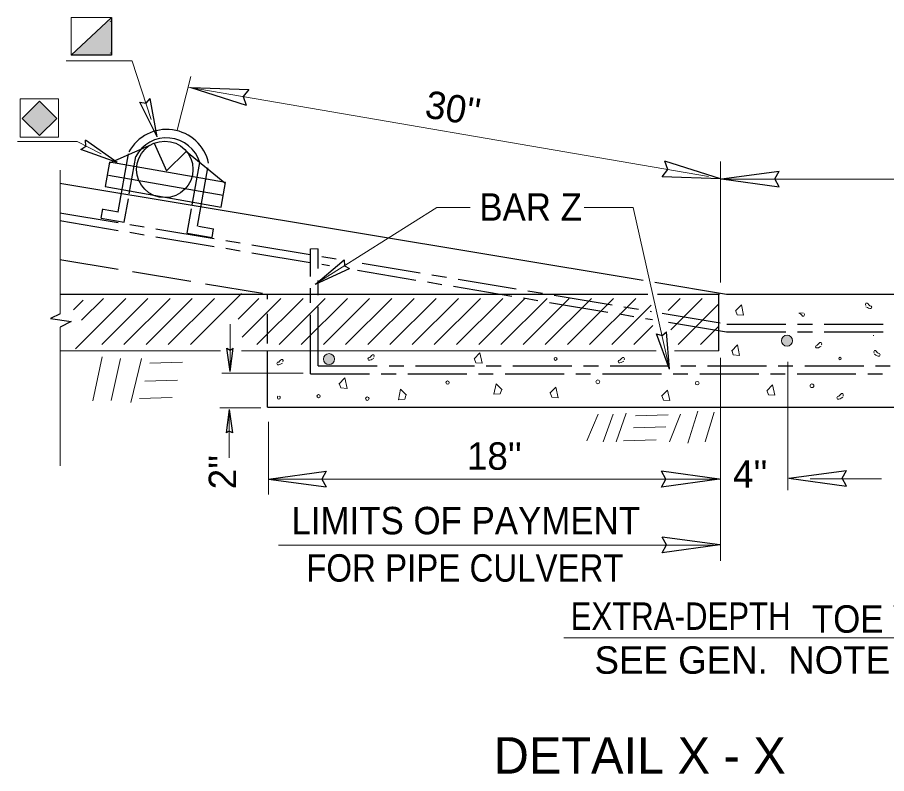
# Model space of a CAD drawing. Extents: x -48 to 552, y -178 to 186.
# Drawn here: x 370.33 to 410.12, y -114.21 to -79.6 of the extents above; entities that cross this region are included whole.
import ezdxf

# ---------------------------------------------------------------- set-up
doc = ezdxf.new("R2010")
doc.units = 0
doc.header["$LTSCALE"] = 0.45
for name, pattern in [('LONG_DASH_SHORT_DASH', [9.9, 6, -1.2, 1.5, -1.2]), ('LONG_DASHED', [7.5, 6, -1.5]), ('MEDIUM_DASHED', [4.5, 3, -1.5])]:
    doc.linetypes.add(name, pattern=pattern)
doc.layers.add('1', color=7, linetype='Continuous', lineweight=25)
doc.layers.add('14', color=7, linetype='Continuous', lineweight=35)

msp = doc.modelspace()

# ---------------------------------------------------------------- hatches: boundary and pattern name
at = {"layer": '1'}
for points in [[(372.7947, -81.3235), (374.637, -79.6021), (374.637, -81.3235)], [(372.1266, -84.2223), (371.337, -85.0117), (370.5478, -84.2223), (371.337, -83.4331)], [(405.8175, -94.3966, 1), (405.3102, -94.3966, 1)], [(384.8488, -95.2391, 1), (384.3415, -95.2391, 1)]]:
    msp.add_hatch(color=256, dxfattribs=at).paths.add_polyline_path(points)

# ---------------------------------------------------------------- linework, layer by layer
for p, q in [((374.6066, -79.8012), (374.5812, -79.776)), ((374.5878, -81.2338), (374.6066, -81.215)), ((378.2643, -82.8096), (380.9289, -82.8964)), ((378.2643, -82.8096), (380.8062, -83.6117)), ((376.7327, -85.0652), (375.9393, -83.4748)), ((376.7327, -85.0652), (376.3974, -83.32)), ((374.8999, -86.2375), (373.4462, -85.2154)), ((374.5578, -86.2531), (376.4612, -85.4218)), ((374.8999, -86.2375), (373.2243, -85.6452)), ((378.0635, -85.7425), (379.8231, -87.1671)), ((402.5128, -86.9827), (399.971, -86.1806)), ((402.5653, -86.9952), (405.2062, -86.6322)), ((374.4964, -86.8173), (379.7482, -87.7435)), ((402.5128, -86.9827), (399.8487, -86.8962)), ((402.5653, -86.9952), (405.2062, -87.3575)), ((372.2732, -87.1831), (398.971, -91.6333)), ((383.967, -91.8068), (385.2841, -90.7018)), ((383.967, -91.8068), (385.5333, -91.0981)), ((399.5116, -91.7233), (402.7982, -92.2712)), ((372.2732, -92.2712), (399.1877, -92.2712)), ((399.632, -92.2712), (402.4681, -92.2712)), ((402.4472, -94.856), (402.4472, -92.2712)), ((402.7982, -92.2712), (423.1216, -92.2712)), ((400.1882, -95.6972), (399.5856, -94.0872)), ((400.1882, -95.6972), (400.042, -93.9843)), ((380.0649, -95.8081), (379.9187, -94.7437)), ((380.0649, -95.8081), (380.2112, -94.7437)), ((381.772, -97.4398), (381.772, -94.8604)), ((381.772, -97.4398), (417.2208, -97.4398)), ((380.0264, -97.5483), (379.8802, -98.6127)), ((380.0264, -97.5483), (380.1727, -98.6127)), ((381.8282, -100.7281), (384.4685, -100.3656)), ((402.4547, -100.7313), (399.8145, -100.3687)), ((405.6477, -100.6939), (408.2887, -100.3312)), ((381.8282, -100.7281), (384.4685, -101.091)), ((402.4547, -100.7313), (399.8145, -101.0939)), ((405.6477, -100.6939), (408.2887, -101.0568)), ((402.4799, -103.7447), (399.8393, -103.3818)), ((402.4799, -103.7447), (399.8393, -104.1075))]:
    msp.add_line(p, q, dxfattribs=at)
at = {"layer": '1', "lineweight": 13}
for p, q in [((372.5568, -81.596), (375.5877, -81.596)), ((375.5877, -81.6046), (376.4553, -84.2802)), ((377.6418, -84.7687), (378.2666, -82.3025)), ((378.1432, -82.7904), (401.9649, -86.8877)), ((370.3256, -85.2814), (373.0577, -85.2814)), ((373.0577, -85.2814), (374.1562, -85.8483)), ((402.5245, -91.7377), (402.5245, -86.2013)), ((372.2881, -93.1706), (372.2881, -86.5872)), ((402.5245, -86.9975), (423.1487, -86.9975)), ((383.9664, -91.8062), (389.5341, -88.3039)), ((391.0556, -88.3039), (389.5341, -88.3039)), ((396.2724, -88.3039), (398.521, -88.3039)), ((398.521, -88.3039), (400.1874, -95.6977)), ((383.7453, -90.1937), (384.1006, -90.1937)), ((378.247, -94.575), (380.5885, -92.2339)), ((372.8974, -92.9881), (373.3431, -92.5425)), ((372.9803, -94.7654), (375.2868, -92.4592)), ((373.2682, -93.4625), (374.2718, -92.4592)), ((374.1866, -94.575), (376.3023, -92.4592)), ((375.2014, -94.575), (377.3174, -92.4592)), ((376.2166, -94.575), (378.3324, -92.4592)), ((377.2322, -94.575), (379.3478, -92.4592)), ((380.431, -93.4062), (381.3781, -92.4592)), ((380.6195, -94.2331), (382.3935, -92.4592)), ((381.2928, -94.575), (383.4087, -92.4592)), ((382.3081, -94.575), (384.4237, -92.4592)), ((383.3232, -94.575), (385.4393, -92.4592)), ((384.3385, -94.575), (386.4541, -92.4592)), ((385.3539, -94.575), (387.4702, -92.4592)), ((386.3689, -94.575), (388.4847, -92.4592)), ((387.3841, -94.575), (389.4998, -92.4592)), ((388.3995, -94.575), (390.5157, -92.4592)), ((389.4145, -94.575), (391.5303, -92.4592)), ((390.4298, -94.575), (392.5457, -92.4592)), ((391.4453, -94.575), (393.561, -92.4592)), ((392.4603, -94.575), (394.576, -92.4592)), ((393.4752, -94.575), (395.5914, -92.4592)), ((394.4907, -94.575), (396.6066, -92.4592)), ((395.5057, -94.575), (397.622, -92.4592)), ((396.5212, -94.575), (398.6368, -92.4592)), ((400.1145, -93.0121), (400.6674, -92.4592)), ((400.247, -93.8948), (401.6828, -92.4592)), ((400.5822, -94.575), (402.4435, -92.7135)), ((397.5368, -94.575), (399.3435, -92.7681)), ((372.2881, -100.1168), (372.2881, -93.7837)), ((380.0643, -95.8083), (380.0643, -93.6448)), ((398.5514, -94.575), (399.4199, -93.7067)), ((401.597, -94.575), (402.4435, -93.7285)), ((372.2732, -94.856), (379.6187, -94.856)), ((380.5941, -94.856), (399.5764, -94.856)), ((400.4097, -94.856), (402.4472, -94.856)), ((373.7785, -97.1546), (374.2007, -95.1406)), ((374.6232, -97.1298), (375.0456, -95.2152)), ((375.5177, -97.2172), (376.0147, -95.2152)), ((376.387, -95.4271), (377.8778, -95.3773)), ((402.5245, -104.4712), (402.5245, -95.1764)), ((405.6027, -101.241), (405.6027, -95.3596)), ((383.4158, -95.8892), (379.692, -95.8892)), ((376.1635, -96.2475), (377.6543, -96.1977)), ((375.9149, -97.0433), (377.4058, -96.9935)), ((381.4649, -97.466), (379.5927, -97.466)), ((380.0268, -99.7643), (380.0268, -97.5481)), ((396.4027, -98.9825), (396.912, -97.7643)), ((397.1481, -99.0322), (397.6078, -97.7643)), ((397.7445, -99.0322), (398.2041, -97.7146)), ((398.6262, -97.8387), (400.117, -97.7889)), ((400.1795, -99.0322), (400.6889, -97.7643)), ((401.0243, -99.0821), (401.4841, -97.6152)), ((401.8195, -99.0322), (402.2295, -97.665)), ((381.8278, -101.44), (381.8278, -98.1114)), ((398.5268, -98.3858), (400.0177, -98.336)), ((398.0795, -98.9825), (399.5703, -98.9327)), ((381.8278, -100.7267), (402.5245, -100.7267)), ((406.6298, -100.7239), (409.8928, -100.7239)), ((382.2781, -103.7463), (402.2064, -103.7463)), ((395.3412, -107.9889), (416.9456, -107.9889))]:
    msp.add_line(p, q, dxfattribs=at)
at = {"layer": '1', "linetype": 'LONG_DASHED'}
for p, q in [((374.9403, -88.4993), (375.4235, -85.7604)), ((375.4477, -87.6817), (375.7491, -85.9702)), ((378.3332, -88.1822), (378.6752, -86.2433)), ((378.5753, -89.15), (379.082, -86.2746)), ((375.2197, -88.9739), (375.4081, -87.9075)), ((374.1647, -88.7877), (374.2395, -88.3643)), ((374.2493, -88.3773), (374.9489, -88.5008)), ((378.106, -89.4714), (378.3012, -88.365)), ((374.1647, -88.7877), (375.2197, -88.9739)), ((378.106, -89.4714), (379.2423, -89.6722)), ((378.6148, -89.1568), (379.3116, -89.28)), ((379.2423, -89.6722), (379.3116, -89.28)), ((372.2732, -90.6781), (381.5453, -92.2242))]:
    msp.add_line(p, q, dxfattribs=at)
at = {"layer": '1', "linetype": 'LONG_DASH_SHORT_DASH'}
for p, q in [((372.2732, -88.5467), (385.1202, -90.6881)), ((372.2732, -88.9039), (384.6118, -90.9608)), ((383.7453, -95.9089), (383.7453, -90.1937)), ((384.1006, -95.5512), (384.1006, -90.1937)), ((386.1064, -90.8525), (399.3581, -93.0613)), ((385.9043, -91.1762), (399.4083, -93.4273)), ((399.8445, -93.1425), (402.8085, -93.6364)), ((400.1289, -93.5475), (402.8085, -93.9942)), ((402.8085, -93.6364), (421.1689, -93.6364)), ((402.8085, -93.9942), (420.7385, -93.9942)), ((383.7453, -95.9089), (421.3189, -95.9089)), ((384.1006, -95.5512), (421.7752, -95.5512))]:
    msp.add_line(p, q, dxfattribs=at)
at = {"layer": '1', "linetype": 'MEDIUM_DASHED'}
msp.add_line((381.772, -94.5221), (381.772, -92.2712), dxfattribs=at)
at = {"layer": '1', "lineweight": 13}
for points in [[(372.7947, -81.3235), (374.637, -81.3235), (374.637, -79.6021), (372.7947, -79.6021)], [(372.2114, -83.3312), (372.2114, -85.0889), (370.4537, -85.0889), (370.4537, -83.3312)], [(372.1266, -84.2223), (371.337, -85.0117), (370.5478, -84.2223), (371.337, -83.4331)]]:
    msp.add_lwpolyline(points, close=True, dxfattribs=at)
at = {"layer": '1', "linetype": 'LONG_DASHED'}
msp.add_lwpolyline([(372.7947, -81.3235), (374.637, -79.6021), (374.637, -81.3235)], close=True, dxfattribs=at)
at = {"layer": '1'}
for points in [[(380.9289, -82.8964), (380.6656, -83.2231), (380.8062, -83.6117)], [(375.9393, -83.4748), (376.2149, -83.526), (376.3974, -83.32)], [(373.2243, -85.6452), (373.4581, -85.4906), (373.4462, -85.2154)], [(376.5887, -85.3589), (377.1587, -86.6268), (378.0468, -85.74)], [(399.8487, -86.8962), (400.1122, -86.5692), (399.971, -86.1806)], [(405.2062, -87.3575), (405.002, -86.9912), (405.2062, -86.6322)], [(385.2841, -90.7018), (385.2985, -90.9723), (385.5333, -91.0981)], [(372.2881, -93.1706), (371.8424, -93.3818), (372.7852, -93.5204), (372.2881, -93.7837)], [(399.5856, -94.0872), (399.8452, -94.1639), (400.042, -93.9843)], [(379.9187, -94.7437), (380.0664, -94.826), (380.2112, -94.7437)], [(380.1727, -98.6127), (380.0247, -98.5304), (379.8802, -98.6127)], [(384.4685, -100.3656), (384.2645, -100.7321), (384.4685, -101.091)], [(399.8145, -101.0939), (400.0187, -100.7277), (399.8145, -100.3687)], [(408.2887, -101.0568), (408.0843, -100.6904), (408.2887, -100.3312)], [(399.8393, -104.1075), (400.0435, -103.7408), (399.8393, -103.3818)]]:
    msp.add_lwpolyline(points, dxfattribs=at)
msp.add_lwpolyline([(374.3462, -87.3443), (379.6535, -88.281), (379.8518, -87.1564), (374.5443, -86.2204)], close=True, dxfattribs=at)
at = {"layer": '1', "lineweight": 13}
for points in [[(409.1752, -92.8452), (409.2424, -92.8792), (409.2981, -92.9121), (409.3543, -92.9239), (409.4102, -92.9239), (409.4437, -92.8672), (409.4102, -92.8117), (409.3543, -92.8004), (409.3093, -92.7558), (409.2756, -92.711), (409.2308, -92.6771), (409.1752, -92.6771), (409.1527, -92.7329), (409.1635, -92.7896)], [(403.2039, -93.0289), (403.4731, -92.7493), (403.5735, -93.2308), (403.2824, -93.2083), (403.2264, -93.0402)], [(406.3028, -93.1193), (406.0991, -93.1331), (406.1547, -93.1446), (406.1995, -93.1898), (406.2335, -93.2343), (406.2783, -93.2675), (406.3339, -93.2675), (406.3562, -93.2114), (406.3453, -93.1556)], [(403.0245, -94.8685), (403.2937, -94.5889), (403.3941, -95.0704), (403.1031, -95.0479), (403.047, -94.8798)], [(407.1287, -94.6496), (407.0612, -94.6829), (407.0053, -94.716), (406.9493, -94.7277), (406.8932, -94.7277), (406.8597, -94.6713), (406.8932, -94.6156), (406.9493, -94.6046), (406.9945, -94.56), (407.0281, -94.5152), (407.0722, -94.481), (407.1287, -94.481), (407.1507, -94.5368), (407.1399, -94.5931)], [(386.6393, -95.2092), (386.572, -95.2425), (386.516, -95.2756), (386.4602, -95.2873), (386.4039, -95.2873), (386.371, -95.2308), (386.4039, -95.1752), (386.4602, -95.1642), (386.5048, -95.1196), (386.5387, -95.0747), (386.5832, -95.0406), (386.6393, -95.0406), (386.6622, -95.0964), (386.6506, -95.1527)], [(391.232, -95.2275), (391.5012, -94.9479), (391.6016, -95.4293), (391.3106, -95.4068), (391.2545, -95.2387)], [(409.5607, -95.0196), (409.6277, -95.0533), (409.6837, -95.0867), (409.7397, -95.0985), (409.7953, -95.0985), (409.8291, -95.0422), (409.7953, -94.9862), (409.7397, -94.9746), (409.6947, -94.9306), (409.6606, -94.8856), (409.6166, -94.8517), (409.5607, -94.8517), (409.5378, -94.9075), (409.5487, -94.9635)], [(382.4683, -95.4181), (382.4012, -95.4517), (382.3449, -95.485), (382.2891, -95.4967), (382.2331, -95.4967), (382.1997, -95.4404), (382.2331, -95.3847), (382.2891, -95.3729), (382.3337, -95.3285), (382.3678, -95.2837), (382.4122, -95.2502), (382.4683, -95.2502), (382.4907, -95.306), (382.4793, -95.3621)], [(398.0943, -95.3331), (398.0277, -95.3664), (397.9712, -95.3996), (397.9156, -95.4112), (397.8595, -95.4112), (397.8264, -95.3547), (397.8595, -95.2992), (397.9156, -95.2881), (397.9606, -95.2435), (397.9939, -95.1987), (398.0387, -95.1646), (398.0943, -95.1646), (398.1173, -95.2204), (398.106, -95.2767)], [(385.0495, -96.3814), (385.3181, -96.1017), (385.4191, -96.5831), (385.1278, -96.561), (385.072, -96.3927)], [(388.1387, -96.8964), (387.8698, -96.6162), (387.7687, -97.0975), (388.0599, -97.075), (388.1157, -96.9072)], [(392.5135, -96.6458), (392.2448, -96.3664), (392.1441, -96.8479), (392.4352, -96.8252), (392.4912, -96.6572)], [(394.7093, -96.8039), (394.9778, -96.5242), (395.0789, -97.0056), (394.7878, -96.9835), (394.7314, -96.8152)], [(399.8222, -96.9371), (400.0914, -96.6575), (400.1918, -97.1389), (399.901, -97.1164), (399.8449, -96.9483)], [(404.6332, -96.6912), (404.902, -96.4114), (405.0024, -96.8929), (404.7118, -96.8708), (404.6558, -96.7025)], [(408.1156, -96.9862), (408.0485, -97.0198), (407.9924, -97.0531), (407.9362, -97.0648), (407.8806, -97.0648), (407.8468, -97.0085), (407.8806, -96.9529), (407.9362, -96.941), (407.9814, -96.8967), (408.0149, -96.8518), (408.0598, -96.8183), (408.1156, -96.8183), (408.1385, -96.8742), (408.1268, -96.9302)]]:
    msp.add_lwpolyline(points, dxfattribs=at)
at = {"layer": '1'}
msp.add_circle((377.0727, -86.5555), 1.2922, dxfattribs=at)
at = {"layer": '1', "lineweight": 13}
for centre, radius in [((405.5639, -94.3966), 0.2536), ((384.5951, -95.2391), 0.2536), ((394.9638, -95.2307), 0.0692), ((407.9852, -95.2115), 0.0538), ((390.0209, -96.3121), 0.0741), ((396.9011, -96.2806), 0.0858), ((401.4505, -96.3394), 0.0829), ((406.7041, -96.4577), 0.0858), ((384.1132, -96.935), 0.0741), ((386.3459, -97.0477), 0.0829)]:
    msp.add_circle(centre, radius, dxfattribs=at)
at = {"layer": '1'}
for radius, start, end in [(1.9718, 12.4696, 151.52816), (1.5857, 16.75256, 152.58609)]:
    msp.add_arc((377.1568, -86.7003), radius, start, end, dxfattribs=at)
at = {"layer": '1', "lineweight": 13}
for centre, radius, start, end in [((409.5265, -94.0734), 0.0858, 258.08607, 281.91393), ((382.2954, -97.0035), 0.0692, 114.37536, 65.62464)]:
    msp.add_arc(centre, radius, start, end, dxfattribs=at)

# ---------------------------------------------------------------- texts
at = {"layer": '1'}
for s, rotation, p in [("30''", 350.58, (388.9295, -84.1722)), ("2''", 90, (380.3422, -101.1962))]:
    msp.add_text(s, height=1.256, rotation=rotation, dxfattribs=at).set_placement(p)
for s, width, p in [('BAR Z', 0.95, (391.4756, -88.9072)), ('LIMITS OF PAYMENT', 0.95, (382.876, -103.2562)), ('FOR PIPE CULVERT', 0.9, (383.5489, -105.4242)), ('EXTRA-DEPTH', 0.85, (395.6549, -107.6292)), ('TOE WALL', 0.95, (406.7016, -107.7593))]:
    msp.add_text(s, height=1.256, dxfattribs=dict(at, width=width)).set_placement(p)
for s, p in [("18''", (390.9116, -100.3035)), ("4''", (403.092, -101.1252)), ('SEE GEN.  NOTE 12', (396.7495, -109.6375))]:
    msp.add_text(s, height=1.256, dxfattribs=at).set_placement(p)
at = {"layer": '14'}
msp.add_text('DETAIL X - X', height=1.666, dxfattribs=at).set_placement((392.1345, -114.2067))

doc.saveas('drawing.dxf')
